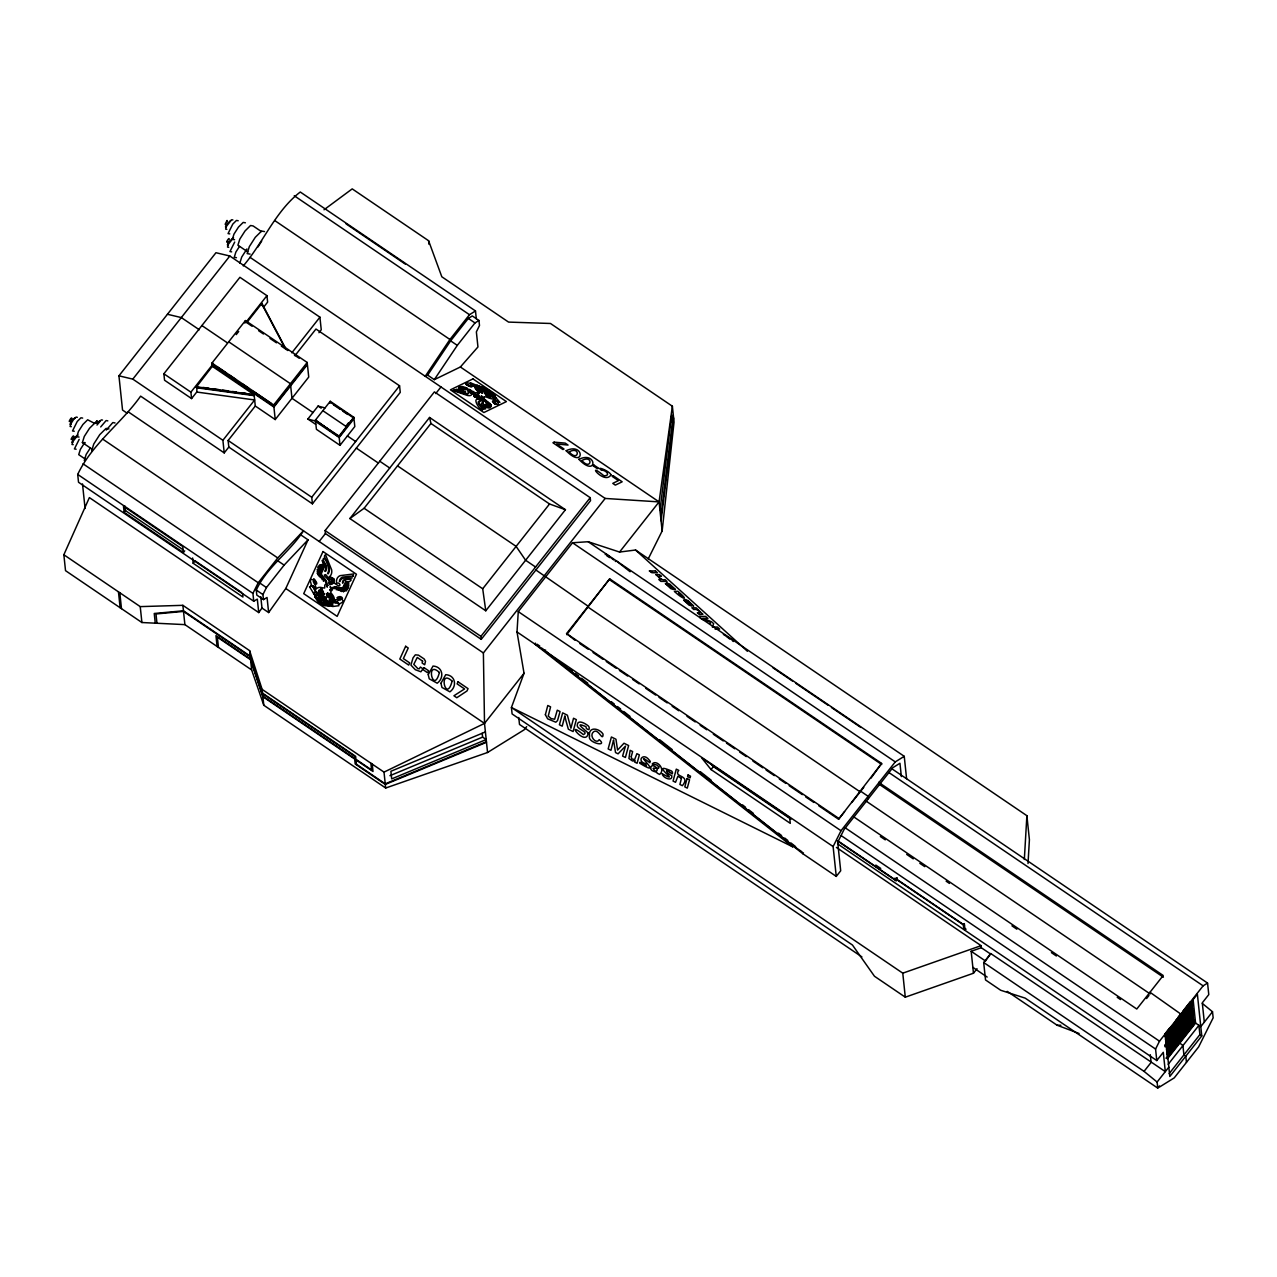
<?xml version="1.0" encoding="UTF-8"?>
<svg xmlns="http://www.w3.org/2000/svg" width="1277" height="1277" viewBox="0 0 1277 1277"><rect width="100%" height="100%" fill="white"/><g stroke="black" fill="none" stroke-linecap="round" stroke-linejoin="round"><path stroke-width="1.5" d="M1024.33 859.469L1026.884 815.684L635.547 550.02L619.553 552.047L588.138 541.719L572.527 542.773L518.27 611.619L517.009 631.955L524.033 673.266L511.423 707.49L512.109 713.955L852.461 945.028L874.474 976.251L905.297 997.177L973.473 973.234L977.017 968.732M1028.017 863.539L1029.406 839.691L1026.884 815.684M477.071 385.814L481.014 388.24L481.126 387.107L477.071 385.159L477.997 386.548M477.853 385.989L480.36 387.697M648.205 558.943L662.14 530.977L674.048 422.128L672.372 406.23L550.483 323.48L508.549 322.091L441.81 276.774L428.593 240.73L352.213 188.884L324.023 209.763M659.97 510.417L671.75 414.913L672.548 422.527L660.784 518.031M661.071 520.793L673.602 417.93M662.14 530.977L659.076 501.893L672.372 406.23M329.37 577.619L330.424 576.933L334.047 578.832A4.294 3.432 53.8 0 1 333.6 582.631L338.197 585.696C341.741 586.782 339.443 581.626 336.601 583.238A8.524 6.816 53.8 0 1 340.065 575.656L353.553 573.98L353.186 576.023M71.64 419.064C72.629 414.722 66.675 424.507 70.65 420.628M73.539 437.037C74.513 432.695 68.575 442.465 72.534 438.602M92.279 449.296L82.398 442.576L84.266 436.479L89.502 428.306L95.009 422.847L97.579 423.294M84.282 460.55L86.166 454.452L90.348 447.908M91.625 450.957L93.78 443.997L99.75 434.659L106.055 428.418L108.992 428.928M227.178 221.719L227.051 220.474L225.135 224.321M229.078 239.693C230.052 235.335 224.113 245.12 228.072 241.241M239.821 263.19L241.704 257.092L246.924 248.935M321.293 571.952L321.708 570.611A8.396 6.704 53.8 0 1 318.324 566.445A2.123 1.692 53.8 0 0 318.085 568.441A5.571 4.454 53.8 0 0 321.293 571.952M341.582 598.833L340.145 600.142L336.585 599.839A2.027 1.612 53.8 0 0 334.638 601.02L338.229 602.345L339.043 604.276L342.092 602.425A2.043 1.628 53.8 0 0 342.89 600.749L341.262 597.891L338.501 597.891C345.157 602.536 342.444 593.853 337.383 597.508M526.651 726.645L524.193 729.774L487.559 752.488L385.686 788.021L263.796 705.271L251.649 669.946L184.894 624.629L141.907 622.522L65.526 570.659L63.85 554.761L89.374 497.599L258.736 612.577L261.977 608.044L260.779 596.726M261.977 608.044L268.633 612.561L267.053 597.476L263.477 599.599L256.805 595.082L256.278 590.054C267.005 566.765 290.055 551.824 303.463 530.801L277.763 557.953L258.225 582.743L252.926 593.374L253.74 601.228L257.315 599.105L258.736 612.577M268.633 612.561L285.793 588.505L308.06 539.82L301.404 535.302M253.74 601.228L78.52 482.259L77.705 474.421C92.199 443.678 121.267 423.501 140.614 396.141L224.225 452.904L228.806 447.078L228.12 440.485L255.288 406.022L254.203 395.662L251.904 393.603L254.107 394.721L212.301 366.339L212.174 365.158L273.916 407.076L275.225 419.558L255.288 406.022M263.477 599.599L262.934 594.571L266.446 587.548L284.132 565.104L308.06 539.82M545.598 650.025L544.912 650.903L802.754 853.674L836.259 876.405L833.115 846.555L841.016 830.736L895.273 761.89L904.244 756.319L588.138 541.719M837.568 843.858L963.848 929.576L963.353 924.819L964.311 923.606L965.029 930.374L1156.786 1060.564L1155.573 1049.055L1159.5 1041.186L1203.11 985.844L1207.563 983.082L891.681 768.642M710.507 623.767C711.385 620.031 700.371 621.229 699.509 616.376L705.638 616.408L707.921 618.467L702.621 618.307L711.592 621.787L713.667 623.671L712.374 627.119L717.371 627.023L719.637 629.082L715.04 629.05M79.158 439.4L74.417 448.913L76.125 449.217M94.642 423.198L97.18 420.692L95.823 423.405M84.809 442.433L80.339 449.44L78.727 454.66L85.08 458.97M96.988 425.049L101.282 419.862L102.495 420.069M100.707 426.933L106.119 420.564L107.827 420.867M106.31 430.03L112.823 422.559L115.026 422.942M234.697 242.055L229.956 251.553L231.664 251.856M239.453 246.477L235.862 252.08L234.25 257.3L236.453 257.683M257.874 247.052L261.705 241.05M243.268 265.903C263.445 242.407 275.465 211.008 300.271 192.013L475.491 310.965L476.305 318.819M475.491 310.965L469.473 314.701L449.935 339.49L425.241 376.284L427.635 375.119L450.637 340.847L468.324 318.42L472.298 315.946L478.955 320.479L479.498 325.491L476.369 331.892L477.949 346.961L460.374 366.994L434.308 379.652L427.635 375.119M434.308 379.652L457.294 345.381L474.98 322.937L478.955 320.479M127.397 413.365L122.544 410.061L118.937 375.821L215.957 252.718L229.828 256.007L319.92 317.175L321.245 329.801L318.947 332.706M118.937 375.821L132.808 379.125L229.828 256.007M254.139 395.12L196.227 387.186L197.089 386.085L196.738 392.039L191.582 398.584L164.557 380.243L163.871 373.794L239.916 277.301L266.941 295.657L267.627 302.106L263.493 307.342M211.95 363.067L245.455 320.559L307.198 362.46L307.342 363.769L273.837 406.294L212.094 364.376L211.95 363.067L273.693 404.985L273.837 406.294M212.094 364.376L212.972 363.259M244.721 322.969L245.455 320.559M191.582 398.584L190.896 392.151L213.051 364.041M236.245 334.606L238.703 331.493M245.679 322.634L266.941 295.657M196.227 387.186L212.301 366.339M246.956 322.363L261.913 303.383L285.761 348.717M184.702 550.85L183.361 552.558L124.124 512.348L125.465 510.64L124.986 506.091M224.225 452.904L222.9 440.278L254.65 399.972L196.738 392.039M291.826 352.819L319.92 317.175M294.971 355.676L315.962 329.035L399.557 385.798L400.26 392.374L312.418 503.824L228.806 447.078M273.693 404.985L307.198 362.46M273.916 407.076L307.422 364.552L308.731 377.05L275.225 419.558M242.566 593.534L242.933 597.029L193.178 563.269L195.078 560.842L241.624 592.448M315.611 424.299L307.853 419.032L318.085 406.07L324.981 407.906M315.435 420.069L330.248 401.297L353.841 417.308L339.123 436.973L315.435 420.069L339.123 436.973M315.531 420.947L316.409 429.311L340.001 445.322L354.814 426.534L353.984 418.728L339.187 437.516L340.001 445.322M330.248 401.297L329.961 403.277M346.29 425.672L348.605 422.719M339.028 436.095L353.841 417.308M312.418 503.824L311.732 497.248L399.557 385.798M325.108 530.578L434.403 391.895L590.213 497.679L590.533 500.664L481.237 639.346L325.427 533.563L325.108 530.578L480.918 636.361L481.237 639.346M319.186 541.48L325.427 533.563M435.76 393.555L440.964 386.963M349.898 518.558L429.567 417.467L565.44 509.715L485.771 610.789L349.898 518.558L364.105 508.262L430.94 423.469L429.567 417.467M485.771 610.789L482.706 588.777L549.541 503.984L565.44 509.715M480.918 636.361L590.213 497.679M487.559 752.488L484.51 723.405L483.392 652.962L605.17 498.445L659.076 501.893L619.553 552.047M535.478 643.161L534.792 644.023L792.634 846.795L793.336 845.933L802.004 851.823M605.218 554.649L605.905 553.787L613.726 559.933M63.85 554.761L140.231 606.623L182.866 605.33L249.622 650.647L262.12 689.372L384.01 772.122L484.51 723.405L524.033 673.266M615.338 561.529L616.025 560.651L630.088 571.713M574.921 640.24L566.573 633.584L609.704 578.848L881.625 763.438L870.946 778.188M566.685 634.653L609.704 578.848M711.05 769.568L701.743 757.963L789.665 817.663L790.271 823.346L711.05 769.568L713.396 766.599L711.066 763.694M802.754 853.674L803.441 852.797M818.812 805.819L838.59 819.243L881.625 763.438M838.59 819.243L844.592 811.645M851.775 802.515L860.171 791.884L588.25 607.277L588.138 606.224L535.877 570.005M861.368 790.351L863.763 787.318M836.259 876.405L840.697 870.786L837.696 842.261L844.033 829.555L892.751 767.732L899.95 763.263L901.354 776.576M838.654 841.399L895.193 879.773L896.151 878.56M896.119 880.747L896.917 877.842L896.119 880.747L837.217 840.761M963.848 929.576L964.805 928.363L965.987 929.161L965.029 930.374M1202.343 1003.451L1212.512 1011.751L1213.15 1017.833L1198.64 1046.917L1174.233 1077.884L1159.564 1086.998L1159.452 1085.961L1157.76 1088.116L1025.192 998.135L1000.705 990.266L985.525 979.954L983.689 962.507L990.76 953.552L1165.31 1071.626L1163.283 1052.328L1156.786 1060.564M990.824 954.174L981.295 947.726L971.174 951.285L985.461 960.974L990.76 953.552M1146.57 998.534L1148.965 995.485M1164.879 1034.051L1169.732 1027.889M1178.24 1017.099L1180.666 1014.018M1183.093 1010.937L1190.372 1001.695L1191.824 1002.684L1165.119 1036.573M1164.975 1035.248L1191.696 1001.344L1191.824 1002.684M1165.103 1036.19L1174.824 1023.867M1183.316 1013.076L1190.611 1003.834M1165.199 1037.371L1191.92 1003.483L1192.064 1004.823L1165.342 1038.712M1167.753 1035.248L1178.687 1021.377M1187.179 1010.586L1189.621 1007.505M1165.422 1039.51L1192.143 1005.622L1192.287 1006.962L1165.566 1040.851M1167.976 1037.371L1183.763 1017.354M1165.646 1041.649L1192.367 1007.761L1190.914 1006.771L1192.51 1009.085L1165.789 1042.99M1171.855 1034.897L1174.281 1031.816M1187.642 1014.864L1176.708 1028.735L1178.16 1029.709L1178.24 1030.523L1176.787 1029.533L1178.463 1032.646M983.689 962.507L1144.048 1071.371L1151.12 1062.416L1150.306 1054.69M1164.656 1045.32L1192.59 1009.899L1192.734 1011.224L1164.8 1046.661M1165.997 1044.73L1168.439 1041.649M1180.571 1026.245L1191.505 1012.374L1192.957 1013.363L1166.236 1047.252M1166.109 1045.927L1192.814 1012.022L1192.957 1013.363M1166.236 1046.869L1172.302 1039.159M1180.794 1028.384L1191.728 1014.513L1193.181 1015.502L1166.46 1049.391M1166.332 1048.066L1193.037 1014.161L1193.181 1015.502M1166.46 1049.008L1177.378 1035.136L1178.91 1036.924L1177.458 1035.934M1184.673 1025.894L1187.099 1022.813M1189.525 1019.732L1191.952 1016.652L1193.404 1017.641L1166.683 1051.53M1166.555 1050.189L1193.261 1016.3L1193.404 1017.641M1166.683 1051.147L1181.241 1032.646M1188.536 1023.404L1190.962 1020.323M1166.779 1052.328L1193.484 1018.439L1193.628 1019.78L1166.923 1053.669M1169.333 1050.189L1171.759 1047.108M1174.186 1044.027L1177.825 1039.414L1179.373 1041.298L1177.921 1040.308M1179.038 1037.866L1186.333 1028.623M1167.002 1054.467L1193.708 1020.578L1193.851 1021.903L1167.146 1055.808M1174.425 1046.262L1176.851 1043.181M1191.425 1024.697L1178.064 1041.633L1182.933 1045.608L1183.907 1054.914L1185.79 1056.191L1186.445 1062.4M1166.013 1058.234L1193.947 1022.797L1194.091 1024.138L1167.37 1058.026M1167.306 1058.952L1195.575 1023.069L1193.165 1000.178M1168.168 1064.332L1198.911 1025.335L1199.885 1034.625L1169.157 1073.638M1157.76 1088.116L1157.106 1082.034L1168.822 1067.173M1212.512 1011.751L1200.795 1026.612L1195.575 1023.069M1201.769 1035.918L1169.812 1076.479L1165.422 1034.737L1197.379 994.176L1201.769 1035.918L1199.885 1034.625M478.795 398.743L473.99 396.429M233.531 237.698L228.407 244.194L227.514 247.084L228.743 247.307M77.993 435.058L72.869 441.539L71.975 444.444L73.204 444.651M97.531 422.304L100.229 420.644M467.334 384.824L474.677 386.532L471.037 384.585C470.351 382.158 463.216 382.446 467.605 385.367L470.495 386.42C457.82 379.86 476.129 390.698 470.75 385.558M474.565 386.277L471.516 384.696L473.703 385.686M482.355 388.4L486.904 390.411L483.504 388.926L485.946 391.065C473.815 383.611 492.826 394.721 483.52 389.277M481.397 395.631L482.036 396.365M483.983 405.032L486.585 403.771A2.219 0.846 28.2 0 0 486.76 403.261L487.67 403.516L486.713 403.149A3.065 1.165 28.2 0 0 486.17 402.431L481.301 396.7L482.642 397.163A2.299 0.878 28.2 0 0 484.095 396.7L486.776 397.067A7.885 2.985 28.2 0 0 494.391 398.663M485.404 731.929L390.89 771.276L391.688 778.89L486.202 739.543L482.61 737.116L482.211 733.301M389.916 775.698L482.61 737.116M486.425 741.698L385.239 783.823L356.459 764.269L356.012 759.927L372.996 771.468L372.23 764.125M486.489 742.304L385.303 784.429L355.182 763.965L354.655 759.017L262.902 696.731L250.563 659.698L217.361 637.159L218.447 647.407M792.634 846.795L511.423 707.49L902.775 973.17L981.087 945.666L981.295 947.726M347.871 588.218L348.429 586.797A4.757 3.799 53.8 0 1 344.215 585.856L343.593 587.212A5.06 4.039 53.8 0 0 347.887 588.234M493.896 399.254L498.509 402.351M496.146 398.232L494.071 397.434L495.3 397.642M353.378 575.991L342.843 577.044A7.215 5.762 53.8 0 0 339.411 581.45L339.937 581.53A6.672 5.331 53.8 0 1 343.976 578.098L352.292 577.858L343.944 579.79A5.076 4.039 53.8 0 0 342.491 582.982L342.795 583.238A4.214 3.352 53.8 0 1 344.71 580.301C353.553 576.677 352.58 582.52 345.636 581.689L343.433 586.494A3.927 3.145 53.8 0 1 341.326 587.995L334.957 586.686L332.547 587.532L332.563 589.591L330.472 592.001L332.323 594.635A6.784 5.411 53.8 0 1 333.616 596.582L334.127 597.987A6.13 4.885 53.8 0 1 333.457 602.457L331.733 602.233A22.411 17.894 53.8 0 1 315.164 590.437M482.403 402.941L483.36 403.436M723.373 634.414L730.556 638.915M1007.234 991.367L1057.069 1025.208L1060.916 1025.271M465.674 389.198C461.316 385.973 467.286 386.819 465.451 389.118M325.827 582.711L325.204 580.237A1.676 1.341 53.8 0 1 325.954 582.743M314.334 580.365L313.232 581.514L315.196 585.217A4.438 3.544 53.8 0 1 315.627 588.442L312.546 585.536L310.87 585.632A3.304 2.634 53.8 0 0 311.173 584.052L310.455 581.546A1.963 1.58 53.8 0 1 311.428 579.407L314.334 580.365L316.042 583.509L314.78 580.381C310.247 574.698 321.309 586.063 314.493 583.812M203.027 387.442L208.901 388.24M212.812 388.783L218.686 389.581M222.597 390.123L228.471 390.922M232.382 391.464L236.309 392.007M242.167 392.805L246.094 393.348M196.195 386.771L254.107 394.721M196.291 387.729L254.203 395.662M238.192 220.745L236.468 220.442L232.797 224.082L228.056 233.595L229.78 233.883M232.861 219.931L231.632 219.724L226.524 226.221L225.63 229.11L226.843 229.333M245.392 222.805L243.189 222.421L238.464 227.098L233.978 234.106L232.366 239.326L234.569 239.709M230.578 220.506L226.141 224.896L225.518 226.939L226.38 227.083M264.515 231.568L261.593 231.057L255.288 237.299L249.318 246.637L247.163 253.596L250.1 254.107M232.478 238.48L228.04 242.869L227.402 244.897L228.264 245.056M77.322 417.292L76.093 417.084L73.475 419.686L70.985 423.565L70.091 426.47L71.304 426.678M82.654 418.09L80.946 417.787L77.258 421.442L72.518 430.94L74.242 431.243M75.04 417.866L72.358 419.526L69.98 424.283L70.842 424.443M76.939 435.84L74.242 437.5L71.863 442.257L72.725 442.401M79.03 437.069L76.828 436.686L78.44 431.466L82.925 424.459L87.65 419.782L94.626 423.405M82.398 442.576L84.952 443.023M453.91 390.299L453.016 390.523L467.542 395.487A8.524 3.24 28.2 0 0 471.596 393.539M167.447 314.27L181.318 317.574L199.308 329.769M307.853 419.032L316.488 421.33M453.702 390.251L464.732 393.827A7.215 2.746 28.2 0 0 468.563 393.236L468.02 392.997A6.672 2.538 28.2 0 1 463.615 392.933L454.947 389.772L463.743 392.215A5.076 1.931 28.2 0 0 465.466 391.385L465.147 391.145A4.214 1.596 28.2 0 1 462.992 391.704L456.32 389.341L462.098 390.73L464.668 389.485A3.927 1.485 28.2 0 1 466.967 389.645C468.755 392.31 481.445 395.04 476.72 390.203A6.784 2.57 28.2 0 1 475.507 388.862L475.044 388.064A6.13 2.331 28.2 0 1 476.018 386.372L477.774 387.123A22.411 8.508 28.2 0 1 494.311 398.616M1057.069 1025.208L1079.113 1033.492M494.614 401.744C488.133 398.727 499.02 407.586 494.119 403.133L493.002 401.297L495.795 403.34L493.976 400.866A4.438 1.692 28.2 0 1 493.736 399.302M471.58 393.524L468.068 391.337L474.693 394.96A4.294 1.628 28.2 0 0 473.99 396.429M494.582 403.324L498.477 404.937L498.094 402.925A3.304 1.261 28.2 0 1 498.509 402.351M495.492 397.546L491.837 395.391L494.007 395.758L496.274 398.089M670.744 421.314L672.548 422.527M346.051 223.858L405.288 264.084M294.237 195.748L469.473 314.701M468.324 318.42L474.98 322.937M274.715 220.538L449.935 339.49M450.637 340.847L457.294 345.381M261.37 231.536L253.117 225.949L250.547 225.502L245.04 230.961L239.805 239.118L237.921 245.216L247.818 251.936M460.374 366.994L659.076 501.893M478.747 398.6C475.507 394.338 487.495 403.404 482.594 401.521A3.975 1.516 28.2 0 1 480.822 399.797L479.992 399.238A8.923 3.384 28.2 0 0 475.922 401.201C476.975 407.874 488.085 415.839 478.891 404.298A9.003 3.416 28.2 0 1 479.865 400.866L480.344 401.249A9.338 3.544 28.2 0 0 479.641 404.522L484.079 409.326L482.291 406.469A7.518 2.857 28.2 0 1 482.355 402.909M250.021 257.331L605.17 498.445M430.94 423.469L549.541 503.984M772.856 667.727L792.394 680.992M795.651 683.211L828.23 705.319M831.487 707.522L860.794 727.427M606.671 555.639L609.56 557.602M572.527 542.773L895.273 761.89M245.599 321.868L252.096 326.274M258.592 330.679L263.461 333.999M269.974 338.405L276.47 342.811M281.339 346.131L287.836 350.536M294.333 354.958L299.217 358.262M609.815 579.918L881.737 764.508M888.872 772.521L1203.11 985.844M330.328 402.159L336.633 406.437M339.778 408.576L353.937 418.186M333.536 404.841L339.826 409.119M342.97 411.258L347.695 414.466M878.624 782.306L1163.203 975.5L1136.785 1009.022L853.85 816.945M228.711 341.805L290.454 383.723M878.799 783.998L1163.379 977.192M201.894 325.555L227.338 342.811M318.085 406.07L321.181 408.177M322.842 410.683L346.434 426.71M397.53 465.866L516.116 546.38L525.597 560.252L535.574 567.02M1190.834 1005.973L1192.287 1006.962M312.977 412.551L291.986 398.296L290.661 385.814M347.408 435.936L355.644 441.523M1192.734 1011.224L1191.138 1008.91M379.764 461.236L389.724 468.005M317.606 422.017L338.118 435.425M356.331 448.099L378.487 463.152M860.059 790.814L868.137 796.305L868.392 798.636M315.595 421.506L339.187 437.516M1192.175 1018.791L1193.628 1019.78M1149.986 992.261L1181.401 1014.465M1192.399 1020.93L1193.851 1021.903M865.567 800.743L1150.178 993.953M1192.638 1023.148L1194.091 1024.138M217.888 367.329L225.965 372.804M229.19 375.007L235.654 379.381M242.103 383.77L248.568 388.144M253.405 391.432L271.155 403.5M1175.814 1020.179L1177.346 1021.967M1176.037 1022.318L1177.57 1024.106L1176.117 1023.116M1176.261 1024.457L1177.793 1026.245L1176.34 1025.255M1176.484 1026.596L1178.017 1028.384L1176.564 1027.394M1177.155 1032.997L1178.687 1034.785M1177.602 1037.275L1179.134 1039.063M880.348 836.515L885.28 839.851M906.67 854.377L913.247 858.846M919.823 863.316L924.771 866.652M946.145 881.178L949.434 883.413M1011.943 925.841L1016.875 929.193M1051.418 952.642L1056.366 955.994M1117.215 997.321L1120.52 999.556M566.573 633.584L838.478 818.19M579.87 643.608L588.106 649.195M593.055 652.547L602.936 659.267M606.24 661.502L616.121 668.222M619.425 670.457L627.661 676.044M632.594 679.396L639.186 683.881M645.779 688.351L655.676 695.071M658.964 697.306L667.201 702.893M672.149 706.245L678.741 710.73M686.978 716.317L695.215 721.92M700.163 725.272L706.756 729.742M713.348 734.227L723.245 740.931M726.533 743.166L734.77 748.769M739.718 752.121L746.311 756.591M752.903 761.076L762.784 767.78M766.088 770.015L774.325 775.618M779.273 778.97L785.866 783.439M789.154 785.69L802.339 794.629M805.627 796.88L813.88 802.467M845.262 827.863L1159.5 1041.186M518.27 611.619L841.016 830.736M364.105 508.262L482.706 588.777M163.871 373.794L190.896 392.151M841.335 835.717L1155.573 1049.055M875.814 865.088L880.731 868.424M964.486 925.266L895.017 878.113L895.193 879.773M895.943 879.071L963.353 924.819M536.915 644.135L539.804 646.098M836.419 847.449L981.087 945.666M517.009 631.955L833.115 846.555M713.396 766.599L790.974 819.243M228.12 440.485L311.732 497.248M132.808 379.125L222.9 440.278M972.866 967.359L987.153 977.065M128.243 411.848L483.392 652.962M329.418 577.906L329.993 580.381L329.115 579.263C327.598 578.928 321.82 574.682 325.539 574.602A3.975 3.177 53.8 0 1 327.375 576.949L328.205 577.523A8.923 7.135 53.8 0 0 331.685 569.957L325.587 554.872A2.075 1.66 53.8 0 0 324.581 557.059L328.572 565.551A9.003 7.183 53.8 0 1 328.125 573.852L327.614 573.469A9.338 7.454 53.8 0 0 327.87 565.679C326.002 556.389 320.208 556.245 325.204 563.54A7.518 6.002 53.8 0 1 325.587 571.394L324.645 571.138A5.97 4.773 53.8 0 0 324.661 564.242L322.203 560.364L323.688 565.583A2.809 2.235 53.8 0 1 323.863 568.105L321.612 572.926A2.219 1.772 53.8 0 0 321.517 574.155L321.644 574.618A3.065 2.442 53.8 0 0 322.139 575.528L326.226 580.716L327.327 584.116L326.034 584.196A2.299 1.836 53.8 0 0 324.757 586.382L324.661 588.043L322.267 587.755A7.885 6.289 53.8 0 0 315.1 590.389M102.543 439.001L277.763 557.953M861.911 956.92L519.5 724.458L518.765 717.498M277.46 560.587L284.132 565.104M285.793 588.505L484.51 723.405M259.79 583.014L266.446 587.548M83.005 463.79L258.225 582.743M256.278 590.054L262.934 594.571M77.705 474.421L252.926 593.374M125.465 510.64L183.058 549.733M250.26 656.729L183.505 611.412L155.986 613.966L156.959 623.256M262.519 693.14L355.629 756.335L355.948 759.32L371.575 769.935L370.873 763.199M727.204 636.936L729.582 638.915M569.031 668.462L572.16 670.92M575.288 673.378L578.417 675.836M581.546 678.295L587.787 683.211M611.236 701.648L614.365 704.106M617.493 706.564L620.622 709.022M623.751 711.481L629.992 716.397M659.682 739.75L672.181 749.583M700.323 771.691L711.257 780.295M742.512 804.877L745.624 807.335M748.753 809.794L753.446 813.481M778.443 833.131L781.572 835.589M784.701 838.047L787.829 840.505M790.942 842.964L795.635 846.651M541.719 648.077L793.336 845.933M1144.048 1071.371L1157.106 1082.034M635.547 550.02L747.444 651.286M315.611 596.295L317.845 595.465L317.207 594.587C316.089 597.508 312.338 592.911 315.531 592.815L315.02 591.969L313.44 592.975L315.547 596.231M732.12 640.352L733.269 641.501M317.319 573.165L318.069 574.012L320.415 573.229L319.074 573.181A1.884 1.5 53.8 0 0 317.303 573.15M262.008 304.341L284.947 347.919M1207.563 983.082L1208.776 994.591L1202.28 1002.844L1204.307 1022.159M1192.367 1007.761L1192.51 1009.085M1177.043 1019.03L1177.123 1019.828M971.174 951.285L973.473 973.234M904.244 756.319L906.59 778.699M902.775 973.17L905.297 997.177M428.593 240.73L428.976 244.274M384.01 772.122L385.686 788.021M261.913 303.383L261.147 305.426M262.12 689.372L263.796 705.271M249.622 650.647L251.649 669.946M217.09 646.497L215.957 635.627L250.5 659.092L262.839 696.109L354.591 758.41L354.336 756.032L262.583 693.746L250.196 656.107L183.441 610.789L154.246 613.487L155.267 623.176M192.635 558.001L193.178 563.269M183.361 552.558L182.723 546.492L123.486 506.267L124.124 512.348M182.866 605.33L184.894 624.629M140.231 606.623L141.907 622.522M119.815 592.751L121.475 608.65M118.458 591.842L120.134 607.74M82.494 483.919L85.08 508.469M649.977 761.411L649.865 762.72C629.673 747.715 666.562 779.608 639.697 763.199C638.739 759.256 649.051 770.095 645.555 763.598C636.249 761.427 643.161 751.961 649.003 759.879A2.075 1.469 38.4 0 1 649.977 761.411M490.336 397.195A9.929 3.767 28.2 0 1 484.701 393.364A13.217 5.012 28.2 0 1 490.416 397.179M483.329 403.404A5.97 2.267 28.2 0 0 482.898 406.373L485.659 408.927L483.983 406.166A2.809 1.069 28.2 0 1 483.951 405.001M479.306 397.163A2.203 0.83 28.2 0 1 478.348 396.349L478.763 395.455A2.283 0.862 28.2 0 1 479.338 397.195M318.995 590.325A9.929 7.917 53.8 0 1 324.629 594.156A13.217 10.551 53.8 0 1 318.931 590.421M338.373 599.967A1.772 1.421 53.8 0 1 337.367 597.476M422.607 661.119L422.112 663.002L424.682 664.758L425.512 661.342L424.156 658.948L418.441 655.133L415.344 654.83L413.03 657.878L410.923 665.109L415.28 669.691L420.867 671.782L422.99 668.797L420.42 667.057L419.207 668.829L417.818 668.573L413.78 664.375L417.26 657.447L422.607 661.119M340.448 588.729C341.454 593.949 337.399 587.5 340.448 588.729M459.752 389.038L460.805 389.629L459.8 389.006M321.501 565.759L322.538 566.397L321.549 565.647M470.511 382.988L471.261 384.393L481.557 388.751A23.816 9.035 28.2 0 1 492.81 396.716L496.897 401.616L499.898 402.383L493.273 394.657A26.003 9.865 28.2 0 0 482.786 387.633L470.575 382.877M588.186 733.062C586.223 747.763 563.444 718.344 583.334 734.594C589.463 732.2 577.571 729.406 577.252 725.831C576.981 718.759 585.042 723.277 587.947 725.671A2.698 1.9 38.4 0 1 589.192 727.667C590.134 731.274 585.393 729.071 586.031 726.677C572.671 721.01 585.505 730.125 588.186 733.062M545.375 714.705L547.641 718.839L555.83 722.207L557.522 720.611L560.06 711.56L557.267 710.188L554.649 719.222L551.169 718.616L548.248 716.094L550.579 706.867L547.785 705.495L545.375 714.705M566.174 450.717C584.818 470.064 584.882 441.634 566.174 450.717M578.88 459.337C597.524 478.683 597.588 450.254 578.88 459.337M472.985 391.464L472.251 391.831A2.315 0.878 28.2 0 1 470.606 390.906L472.985 391.464M491.007 406.645L487.846 404.729L491.007 406.645M589.511 736.095C587.165 742.847 608.522 747.588 599.216 739.654C596.247 745.034 588.106 735.297 594.028 731.498C598.769 728.704 602.904 742.208 603.063 734.147C599.536 728.353 588.138 725.863 589.511 736.095M329.849 589.958L330.919 589.399L329.849 589.958M326.258 598.003L320.304 594.811L318.053 592.352L318.532 591.299L326.258 598.003M347.009 589.782L344.136 588.043A3.224 2.57 53.8 0 1 347.009 589.782M468.962 389.357L468.914 390.251L467.909 389.661L468.962 389.357M486.856 396.157L488.006 396.987L486.84 396.109M439.4 672.5C433.366 695.821 425.002 659.076 439.4 672.5M452.106 681.12C446.056 704.457 437.708 667.711 452.106 681.12M666.77 582.982L671.223 587.819L665.333 583.461L670.728 588.585L673.554 589.543L669.387 584.674L675.437 589.623L669.818 584.1L666.77 582.982M685.031 599.504L689.484 604.356L683.578 599.982L688.973 605.106L691.815 606.064L687.649 601.196L693.698 606.144L688.08 600.621L685.031 599.504M669.962 772.489L672.372 773.862L672.468 772.569A2.075 1.469 38.4 0 0 671.51 771.021C647.12 760.517 683.69 785.834 662.172 773.686C662.396 777.757 672.787 782.194 671.798 775.682C666.45 773.814 664.2 767.046 669.962 772.489M309.561 586.845L316.616 598.227A26.003 20.751 53.8 0 0 327.104 605.138L332.786 606.495L338.868 605.713L338.038 602.952L328.077 601.722A23.816 19.011 53.8 0 1 316.792 593.358L312.434 585.951L309.561 586.845M656.043 574.714L661.374 579.582L658.836 579.566L660.847 581.37L666.977 581.418L664.966 579.598C662.54 581.354 654.526 574.873 661.422 576.374L659.411 574.57L656.043 574.714M674.495 591.427C681.599 598.562 690.777 602.249 677.864 591.267L674.495 591.427M681.423 778.363L679.907 784.461L682.381 785.69C691.448 774.516 672.851 777.789 678.757 770.366L676.283 769.137L673.059 781.061L675.533 782.29L677.879 776.272L681.423 778.363M322.315 589.607L321.165 588.825L322.331 589.527M458.539 388.336L462.019 390.331L458.539 388.336M341.406 588.314L342.172 588.809L341.438 588.218M320.399 565.12L320.91 566.749A2.346 1.868 53.8 0 0 322.107 567.579L323.528 567.259L323.177 565.312A2.346 1.868 53.8 0 0 321.964 564.482L320.399 565.12M653.377 768.403C656.298 775.474 660.257 766.663 653.377 768.403M333.728 587.787L334.574 588.633L335.979 587.356L333.728 587.787M344.614 584.946L344.455 585.68A4.454 3.56 53.8 0 0 348.461 586.287L348.86 584.994A5.858 4.677 53.8 0 1 345.684 584.531L344.614 584.946M610.965 474.9C604.229 485.483 584.435 459.528 603.925 475.794C611.539 475.906 605.474 469.601 601.499 470.255C594.747 465.323 610.023 471.069 610.965 474.9M658.772 766.854C659.203 772.298 652.802 761.81 650.855 767.254C649.339 771.962 657.878 771.436 657.16 773.192L659.634 774.421C666.099 769.392 656.33 758.921 652.212 764.013L656.937 765.035L658.772 766.854M702.717 614.221L699.333 614.572L697.338 612.752C704.218 614.253 696.332 607.916 693.874 609.608L691.863 607.788L696.157 607.82L702.717 614.221M483.871 398.935L482.387 398.009L483.871 398.935M631.237 756.686L631.716 758.809L634.589 759.671L636.888 753.685L639.362 754.899L637.095 763.263L634.621 762.034L635.148 760.661L632.578 761.012L628.923 758.506L630.152 750.333L632.626 751.562L631.237 756.686M485.18 406.278L486.266 406.916L485.308 406.246M322.379 568.888L322.091 570.42A8.476 6.768 53.8 0 1 319.505 567.595A2.235 1.788 53.8 0 1 319.521 565.025A5.507 4.406 53.8 0 0 322.379 568.872M428.242 674.639L429.248 678.821L437.197 683.211C444.635 677.879 442.896 666.514 433.015 666.067L428.242 674.639M440.948 683.275L441.954 687.441L449.903 691.831C457.342 686.499 455.602 675.134 445.721 674.687L440.948 683.275M613.487 740.245L610.965 750.301L608.155 748.929L611.396 737.005L615.961 739.255L617.573 750.062L623.99 743.23L628.635 745.545L625.411 757.469L622.601 756.08L625.491 746.119L618.084 753.829L615.53 752.568L613.583 740.293M564.817 716.142L562.215 726.166L559.406 724.777L562.646 712.853L567.387 715.2L570.931 728.225L573.533 718.249L576.342 719.637L573.102 731.561L568.361 729.199L565.919 720.579A156.193 110.173 38.4 0 1 564.929 716.189L564.929 716.189M479.035 393.124L477.869 392.965L479.035 393.124M344.551 591.091L343.034 588.458L344.551 591.091M343.593 591.682L342.284 589.208L343.593 591.682M483.281 390.858L491.437 396.668L483.281 390.858M461.189 386.564L461.157 386.692A3.224 1.229 28.2 0 0 464.046 388.543L461.189 386.564M320.655 574.267L321.341 574.81L320.719 574.187M346.993 582.966L347.903 583.717L346.993 582.966M317.239 569.893L320.208 572.096L317.303 569.797M687.074 778.539L684.807 786.887L687.281 788.117L689.548 779.768L687.074 778.539M688.048 774.963L687.601 776.639L690.075 777.869L690.522 776.193L688.048 774.963M342.284 591.347C339.842 592.895 341.007 584.355 342.284 591.347M569.143 451.914C578.88 463.024 581.003 445.306 569.143 451.914M581.849 460.534C591.586 471.644 593.709 453.926 581.849 460.534M345.875 582.152C346.929 588.873 351.829 580.492 345.875 582.152M332.994 597.125L332.866 597.476A7.87 6.289 53.8 0 1 326.369 593.629L332.994 597.125M324.885 579.774L323.448 581.243L323.672 578.545L324.885 579.774M466.089 388.99C465.387 385.925 469.649 389.693 466.089 388.99M484.079 405.575L484.494 406.485A2.346 0.894 28.2 0 0 485.707 407.299L487.367 407.618L486.952 406.724A2.346 0.894 28.2 0 0 485.739 405.894L484.079 405.575M323.001 551.536L303.718 593.645L337.16 616.36L356.443 574.235L323.001 551.536M320.671 572.447L319.346 572.735A3.081 2.458 53.8 0 1 317.175 571.537L320.671 572.447M320.288 574.315C318.037 576.965 316.313 573.07 320.288 574.315M320.862 576.534C318.819 578.752 324.262 577.268 321.852 576.326L320.862 576.534M321.996 577.667L322.235 579.678L323.432 578.13L321.996 577.667M328.955 580.093L327.519 578.896L328.955 580.093M326.545 585.983L327.215 586.861L326.545 585.983M321.549 598.674L320.894 600.094L318.691 596.471L317.558 598.067L318.404 598.929L319.09 597.7L321.501 601.547L322.522 599.328L321.549 598.674M327.886 585.377L326.689 585.457L327.886 585.377M331.493 581.035C332.084 583.429 334.271 580.285 331.493 581.035M323.783 600.19L323.289 601.259L326.274 602.904L322.969 602.409L326.816 604.404L327.391 603.127C316.935 596.774 335.388 607.086 323.783 600.19M330.456 587.915C332.371 591.203 329.386 583.19 330.456 587.915M333.121 584.898L333.121 584.898M333.425 599.472L328.588 597.652A2.394 1.915 53.8 0 1 326.704 595.337A17.367 13.855 53.8 0 0 333.249 598.721L333.425 599.472M334.797 601.483L334.957 602.76L337.767 602.473L334.797 601.483M346.195 590.724C342.875 590.581 343.034 585.377 346.195 590.724M405.655 646.274L399.813 659.044L408.704 665.078L409.694 662.907L403.372 658.613L408.225 648.014L405.655 646.274M424.06 667.679L423.118 669.723L427.635 672.787L428.577 670.76L424.06 667.679M458.044 681.822L457.102 683.865L464.573 688.942L453.926 695.773L456.783 697.721L466.999 690.969L468.052 688.638L458.044 681.822M474.884 392.598L472.49 391.975L474.852 392.646M463.375 389.661L463.583 389.453A4.454 1.692 28.2 0 0 459.449 387.649L458.938 388.064A5.858 2.219 28.2 0 1 462.226 389.485L463.264 389.772M336.202 587.5L336.266 589.766L337.83 588.186A2.315 1.852 53.8 0 0 336.202 587.484M315.483 588.681L314.461 589.431L312.737 586.047L315.483 588.681M318.835 575.528L319.553 576.613L321.868 575.656L318.835 575.528M485.93 404.665L485.547 405.224A5.507 2.091 28.2 0 1 488.277 407.986A2.235 0.846 28.2 0 0 488.452 406.9A8.476 3.224 28.2 0 0 485.93 404.665M459.465 386.883L459.497 387.442A4.757 1.804 28.2 0 1 463.822 389.469L464.557 389.118A5.06 1.915 28.2 0 0 460.151 387.027L459.465 386.883M486.856 404.314L486.345 404.729A8.396 3.192 28.2 0 1 489.618 407.842A2.123 0.798 28.2 0 0 489.985 407.076A5.571 2.123 28.2 0 0 486.856 404.314M476.337 388.767L482.866 392.933A7.87 2.985 28.2 0 0 476.337 388.767M678.582 593.055L682.445 596.295L678.582 593.055M484.302 399.094L483.999 400.004L485.691 400.084L484.302 399.094M338.501 589.99L338.437 590.022A2.474 1.963 53.8 0 0 339.267 588.298L338.469 588.027A2.235 1.788 53.8 0 0 337.639 589.846L338.309 590.054M472.969 378.902L450.43 389.836L483.871 412.535L506.41 401.601L472.969 378.902M462.226 386.516L464.812 388.815L462.226 386.516M476.034 387.601L476.002 388.08A17.367 6.593 28.2 0 1 482.594 392.055A2.394 0.91 28.2 0 0 480.775 390.331L476.034 387.601M474.773 393.683L475.507 394.05L474.773 393.683M478.556 393.699C479.178 396.397 475.73 391.672 478.556 393.699M475.507 395.583L476.928 396.381L475.507 395.583M488.389 391.337L487.191 391.927L492.283 394.37L488.389 391.337M479.402 397.801L480.79 398.903L479.402 397.801M485.691 400.451C483.568 401.808 489.203 401.409 485.691 400.451M488.133 402.207L485.803 401.569L488.133 402.207M488.293 403.548L490.879 404.649L488.293 403.548M488.037 404.011L491.054 405.304L488.037 404.011M487.75 404.218L491.118 406.07A3.081 1.165 28.2 0 0 488.915 404.713L487.75 404.218M554.17 442.145L552.925 442.752L562.949 449.552L564.035 449.025L556.58 443.965L568.057 445.066L565.2 443.119L554.17 442.145M594.044 465.147L592.943 465.674L597.46 468.739L598.562 468.212L594.044 465.147M613.279 475.762L612.114 476.321L618.435 480.615L612.768 483.376L615.322 485.116L622.17 481.796L613.279 475.762M333.377 578.944L332.403 578.465L333.377 578.944M331.844 583.924L330.727 584.435A3.48 2.777 53.8 0 0 330.839 581.833L332.914 583.525L331.844 583.924M486.729 402.415L490.033 403.596L486.729 402.415M329.147 605.937L325.028 605.745A13.345 10.663 53.8 0 1 317.287 600.733L314.796 596.646A24.997 19.953 53.8 0 0 329.147 605.937M327.519 593.135L327.471 593.31A14.59 11.653 53.8 0 0 332.164 595.529A8.221 6.577 53.8 0 0 327.519 593.135M650.153 570.931L649.291 570.931L652.164 572.75L650.153 570.931M655.42 570.963L651.126 570.931L653.138 572.75L657.432 572.782L655.42 570.963M470.08 389.868L470.016 389.868A2.474 0.942 28.2 0 0 469.122 390.299L469.936 390.73A2.235 0.846 28.2 0 0 470.91 390.251L470.159 389.884M474.789 396.652L475.683 397.211L474.964 396.7M477.774 395.247L475.459 394.816L477.502 396.349A3.48 1.325 28.2 0 1 477.758 395.247M332.547 603.351L328.652 602.377L328.684 604.963L332.627 605.952L332.611 604.979L329.322 604.644L329.306 603.079L332.563 604.548L332.547 603.351M482.099 386.963L480.695 386.516A24.997 9.482 28.2 0 1 495.061 396.046L492.73 393.316A13.345 5.06 28.2 0 0 484.973 388.176L482.099 386.963M481.86 392.773L481.637 392.709A14.59 5.539 28.2 0 0 476.944 389.884A8.221 3.129 28.2 0 0 481.637 392.709L481.86 392.773M330.216 582.839L330.073 582.52A2.203 1.756 53.8 0 0 329.099 581.498A2.283 1.82 53.8 0 0 329.817 584.754A1.947 1.548 53.8 0 0 330.312 583.174L330.216 582.839M488.852 397.083A4.438 1.692 28.2 0 0 485.851 394.944A5.284 2.011 28.2 0 0 488.852 397.083M480.168 389.038A3.671 1.389 28.2 0 0 476.05 386.899A3.177 1.197 28.2 0 0 479.545 388.958A2.921 1.117 28.2 0 0 480.2 389.038M490.001 394.864A10.439 3.959 28.2 0 0 482.706 389.916A75.167 28.541 28.2 0 0 490.001 394.864M474.677 396.046A3.192 1.213 28.2 0 0 477.183 397.626A2.857 1.085 28.2 0 0 474.661 396.046M320.367 589.383A4.438 3.544 53.8 0 0 323.368 591.634A5.284 4.214 53.8 0 0 320.367 589.383M329.306 599.967A3.671 2.921 53.8 0 0 333.361 601.323A3.177 2.538 53.8 0 0 329.897 599.663A2.921 2.331 53.8 0 0 329.29 599.982M319.601 595.13A10.439 8.332 53.8 0 0 326.88 600.078A75.167 60.003 53.8 0 0 319.585 595.13M333.473 580.205A3.192 2.554 53.8 0 0 330.966 578.784A2.857 2.283 53.8 0 0 333.473 580.205"/></g></svg>
